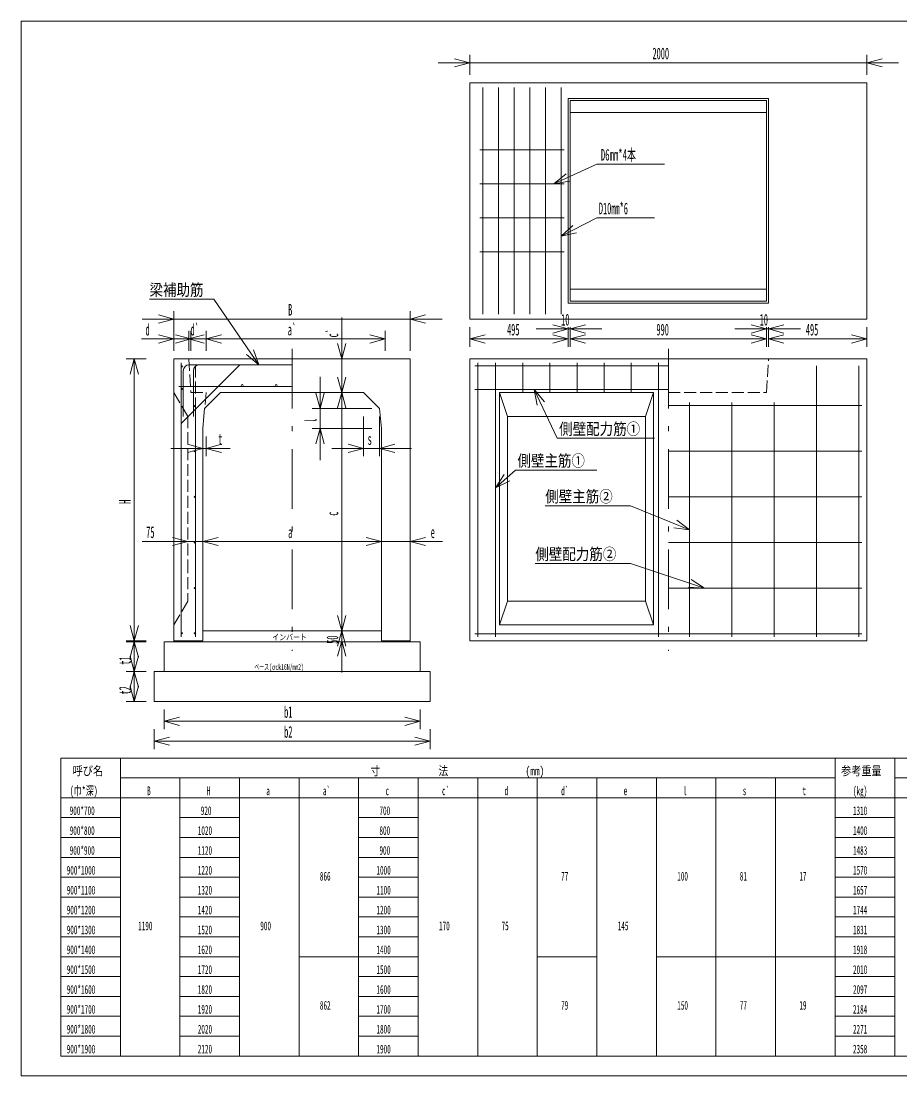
# Model space of a CAD drawing. Units: millimetres on the paper. Extents: x 26 to 772, y 19 to 550.
# Drawn here: x 26 to 468, y 19 to 550 of the extents above; entities that cross this region are included whole.
import ezdxf
from ezdxf.enums import TextEntityAlignment as Align

# ---------------------------------------------------------------- set-up
doc = ezdxf.new("R2010")
doc.units = ezdxf.units.MM
doc.linetypes.add('USER1', pattern=[8, 6, -2])
doc.linetypes.add('USER2', pattern=[50.5, 30, -9, 2.5, -9])
for name, color, linetype, lineweight in [('1', 7, 'Continuous', 18), ('10', 3, 'Continuous', 18), ('17', 7, 'Continuous', 18), ('18', 7, 'Continuous', 18), ('2', 7, 'Continuous', 18)]:
    doc.layers.add(name, color=color, linetype=linetype, lineweight=lineweight)
doc.styles.add('ＭＳ ゴシック', font='')
doc.styles.get('ＭＳ ゴシック').set_extended_font_data('MS Gothic')

msp = doc.modelspace()

# ---------------------------------------------------------------- linework, layer by layer
at = {"layer": '1'}
for p, q in [((25.5, 550), (25.5, 19)), ((771.5, 550), (25.5, 550)), ((251.5, 529), (243.773, 531.071)), ((251.5, 533), (251.5, 523)), ((451.5, 533), (451.5, 523)), ((451.5, 529), (459.227, 531.071)), ((235.5, 529), (467.5, 529)), ((251.5, 529), (243.773, 526.929)), ((451.5, 529), (459.227, 526.929)), ((251.5, 519), (451.5, 519)), ((251.5, 470.5), (251.5, 519)), ((451.5, 519), (451.5, 470.5)), ((301, 511), (401, 511)), ((301, 470.5), (301, 511)), ((302, 510), (401, 510)), ((302, 470.5), (302, 510)), ((401, 511), (402, 511)), ((401, 510), (401, 470.5)), ((402, 511), (402, 470.5)), ((302, 504), (401, 504)), ((251.5, 470.5), (251.5, 448.5)), ((301, 470.5), (301, 448.5)), ((302, 448.5), (302, 470.5)), ((401, 470.5), (401, 448.5)), ((402, 448.5), (402, 470.5)), ((451.5, 470.5), (451.5, 448.5)), ((251.5, 400), (251.5, 448.5)), ((301, 408), (301, 448.5)), ((302, 409), (302, 448.5)), ((401, 448.5), (401, 409)), ((402, 448.5), (402, 408)), ((451.5, 448.5), (451.5, 400)), ((401, 415), (302, 415)), ((122.5, 410), (90.184, 410)), ((145.174, 377), (122.5, 410)), ((401, 409), (302, 409)), ((102.5, 404), (102.5, 384)), ((221.5, 404), (221.5, 384)), ((402, 408), (301, 408)), ((86.5, 400), (237.5, 400)), ((102.5, 400), (94.773, 402.071)), ((102.5, 400), (94.773, 397.929)), ((187, 347), (187, 400.748)), ((221.5, 400), (229.227, 402.071)), ((221.5, 400), (229.227, 397.929)), ((451.5, 400), (251.5, 400)), ((102.5, 394), (102.5, 384)), ((110, 394), (110, 384)), ((111, 394), (111, 384)), ((118.7, 394), (118.7, 384)), ((118.7, 394), (118.7, 384)), ((208.9, 394), (208.9, 384)), ((251.5, 386), (251.5, 396)), ((285, 395), (318, 395)), ((301, 395), (293.273, 397.071)), ((301, 395), (293.273, 392.929)), ((301, 386), (301, 396)), ((301, 391), (301, 396)), ((302, 395), (309.727, 397.071)), ((302, 386), (302, 396)), ((302, 391), (302, 396)), ((302, 395), (309.727, 392.929)), ((385, 395), (418, 395)), ((401, 395), (393.273, 397.071)), ((401, 395), (393.273, 392.929)), ((401, 386), (401, 396)), ((401, 391), (401, 396)), ((402, 395), (409.727, 397.071)), ((402, 386), (402, 396)), ((402, 391), (402, 396)), ((402, 395), (409.727, 392.929)), ((451.5, 386), (451.5, 396)), ((126, 390), (86.166, 390)), ((102.5, 390), (94.773, 392.071)), ((102.5, 390), (94.773, 387.929)), ((95, 390), (134.7, 390)), ((111, 390), (103.273, 392.071)), ((111, 390), (103.273, 387.929)), ((110, 390), (117.727, 392.071)), ((110, 390), (117.727, 387.929)), ((118.7, 390), (126.427, 392.071)), ((118.7, 390), (126.427, 392.071)), ((118.7, 390), (126.427, 387.929)), ((208.9, 390), (118.7, 390)), ((118.7, 390), (126.427, 387.929)), ((187, 380), (184.929, 387.727)), ((187, 380), (189.071, 387.727)), ((208.9, 390), (201.173, 392.071)), ((208.9, 390), (201.173, 387.929)), ((251.5, 390), (259.227, 392.071)), ((251.5, 390), (301, 390)), ((251.5, 390), (259.227, 387.929)), ((301, 390), (293.273, 392.071)), ((301, 390), (293.273, 387.929)), ((302, 390), (309.727, 392.071)), ((302, 390), (401, 390)), ((302, 390), (309.727, 387.929)), ((401, 390), (393.273, 392.071)), ((401, 390), (393.273, 387.929)), ((402, 390), (409.727, 392.071)), ((402, 390), (451.5, 390)), ((402, 390), (409.727, 387.929)), ((451.5, 390), (443.773, 392.071)), ((451.5, 390), (443.773, 387.929)), ((145.174, 377), (142.505, 384.541)), ((78.5, 380), (88.5, 380)), ((82.5, 380), (80.429, 372.273)), ((82.5, 380), (82.5, 238)), ((82.5, 380), (84.571, 372.273)), ((102.5, 380), (221.5, 380)), ((102.5, 380), (102.5, 323)), ((145.174, 377), (139.092, 382.196)), ((187, 379), (187, 227)), ((221.5, 380), (221.5, 323)), ((251.5, 380), (451.5, 380)), ((251.5, 380), (251.5, 323)), ((451.5, 323), (451.5, 380)), ((106.2, 347.357), (135.7, 377)), ((107.2, 351), (107.2, 374)), ((115.744, 377), (110.176, 377)), ((112.3, 351), (112.3, 374)), ((115.3, 377), (162, 377)), ((176.1, 370.9), (176.1, 328.9)), ((187, 363), (184.929, 370.727)), ((187, 363), (189.071, 370.727)), ((117.939, 354.9), (126, 363)), ((198, 363), (126, 363)), ((176.1, 354.9), (174.029, 362.627)), ((176.1, 354.9), (178.171, 362.627)), ((187, 363), (184.929, 355.273)), ((187, 363), (189.071, 355.273)), ((206.1, 354.9), (198, 363)), ((266.5, 363), (344, 363)), ((266.5, 363), (270.5, 351)), ((266.5, 323), (266.5, 363)), ((344, 363), (340, 351)), ((344, 363), (344, 323)), ((117, 344.9), (117.939, 354.9)), ((172.1, 354.9), (202.1, 354.9)), ((198, 330.9), (198, 350.9)), ((207, 344.9), (206.1, 354.9)), ((206.1, 330.9), (206.1, 350.9)), ((340, 351), (270.5, 351)), ((270.5, 351), (270.5, 323)), ((340, 323), (340, 351)), ((117, 323), (117, 344.9)), ((117, 330.9), (117, 340.9)), ((118.7, 330.9), (118.7, 340.9)), ((172.1, 344.9), (202.1, 344.9)), ((176.1, 344.9), (174.029, 337.173)), ((176.1, 344.9), (178.171, 337.173)), ((207, 323), (207, 344.9)), ((101, 334.9), (130.819, 334.9)), ((117, 334.9), (109.273, 336.971)), ((117, 334.9), (109.273, 332.829)), ((118.7, 334.9), (126.427, 336.971)), ((118.7, 334.9), (126.427, 332.829)), ((182, 334.9), (222.1, 334.9)), ((198, 334.9), (190.273, 336.971)), ((198, 334.9), (190.273, 332.829)), ((206.1, 334.9), (213.827, 336.971)), ((206.1, 334.9), (213.827, 332.829)), ((102.5, 323), (102.5, 278)), ((117, 278), (117, 323)), ((207, 323), (207, 278)), ((221.5, 278), (221.5, 323)), ((251.5, 323), (251.5, 278)), ((266.5, 278), (266.5, 323)), ((270.5, 323), (270.5, 278)), ((340, 278), (340, 323)), ((344, 323), (344, 278)), ((451.5, 323), (451.5, 278)), ((133, 288), (86.5, 288)), ((109.5, 288), (101.773, 290.071)), ((109.5, 288), (101.773, 285.929)), ((117, 288), (124.727, 290.071)), ((117, 288), (124.727, 290.071)), ((117, 288), (124.727, 285.929)), ((117, 288), (207, 288)), ((117, 288), (124.727, 285.929)), ((191, 288), (237.814, 288)), ((207, 288), (199.273, 290.071)), ((207, 288), (199.273, 290.071)), ((207, 288), (199.273, 285.929)), ((207, 288), (199.273, 285.929)), ((221.5, 288), (229.227, 290.071)), ((221.5, 288), (229.227, 285.929)), ((102.5, 278), (102.5, 263)), ((117, 263), (117, 278)), ((207, 278), (207, 263)), ((221.5, 263), (221.5, 278)), ((251.5, 278), (251.5, 263)), ((266.5, 263), (266.5, 278)), ((270.5, 278), (270.5, 263)), ((340, 263), (340, 278)), ((344, 278), (344, 263)), ((451.5, 278), (451.5, 263)), ((102.5, 263), (102.5, 238)), ((117, 238), (117, 263)), ((207, 238), (207, 263)), ((221.5, 263), (221.5, 238)), ((251.5, 263), (251.5, 238)), ((266.5, 246), (266.5, 263)), ((270.5, 263), (270.5, 258)), ((340, 258), (340, 263)), ((344, 263), (344, 246)), ((451.5, 238), (451.5, 263)), ((187, 222), (187, 259)), ((266.5, 246), (270.5, 258)), ((270.5, 258), (340, 258)), ((344, 246), (340, 258)), ((187, 243), (184.929, 250.727)), ((187, 243), (189.071, 250.727)), ((82.5, 238), (80.429, 245.727)), ((82.5, 238), (84.571, 245.727)), ((344, 246), (266.5, 246)), ((187, 243), (184.929, 235.273)), ((187, 243), (189.071, 235.273)), ((78.5, 238), (88.5, 238)), ((78.5, 237.5), (88.5, 237.5)), ((82.5, 237.5), (80.429, 229.773)), ((82.5, 237.5), (82.5, 222.5)), ((82.5, 237.5), (84.571, 229.773)), ((102.5, 238), (117, 238)), ((187, 238), (184.929, 230.273)), ((187, 238), (189.071, 230.273)), ((207, 238), (221.5, 238)), ((251.5, 238), (451.5, 238)), ((82.5, 222.5), (80.429, 230.227)), ((82.5, 222.5), (84.571, 230.227)), ((78.5, 222.5), (88.5, 222.5)), ((78.5, 222.5), (88.5, 222.5)), ((82.5, 222.5), (80.429, 214.773)), ((82.5, 222.5), (82.5, 207.5)), ((82.5, 222.5), (84.571, 214.773)), ((82.5, 207.5), (80.429, 215.227)), ((82.5, 207.5), (84.571, 215.227)), ((78.5, 207.5), (88.5, 207.5)), ((97.5, 193.5), (97.5, 203.5)), ((226.5, 193.5), (226.5, 203.5)), ((97.5, 197.5), (105.227, 199.571)), ((97.5, 197.5), (226.5, 197.5)), ((97.5, 197.5), (105.227, 195.429)), ((226.5, 197.5), (218.773, 199.571)), ((226.5, 197.5), (218.773, 195.429)), ((92.5, 183.5), (92.5, 193.5)), ((231.5, 183.5), (231.5, 193.5)), ((92.5, 187.5), (100.227, 189.571)), ((92.5, 187.5), (231.5, 187.5)), ((92.5, 187.5), (100.227, 185.429)), ((231.5, 187.5), (223.773, 189.571)), ((231.5, 187.5), (223.773, 185.429)), ((45.5, 179), (585.5, 179)), ((45.5, 69), (45.5, 179)), ((45.5, 179), (45.5, 29)), ((585.5, 179), (45.5, 179)), ((75.5, 179), (75.5, 69)), ((75.5, 179), (75.5, 69)), ((435.5, 179), (435.5, 69)), ((465.5, 69), (465.5, 179)), ((75.5, 169), (435.5, 169)), ((105.5, 169), (105.5, 69)), ((135.5, 69), (135.5, 169)), ((165.5, 169), (165.5, 69)), ((195.5, 69), (195.5, 169)), ((225.5, 169), (225.5, 69)), ((255.5, 69), (255.5, 169)), ((285.5, 169), (285.5, 69)), ((315.5, 69), (315.5, 169)), ((345.5, 69), (345.5, 169)), ((375.5, 69), (375.5, 169)), ((405.5, 69), (405.5, 169)), ((465.5, 169), (525.5, 169)), ((45.5, 159), (585.5, 159)), ((45.5, 159), (585.5, 159)), ((45.5, 149), (75.5, 149)), ((105.5, 149), (135.5, 149)), ((195.5, 149), (225.5, 149)), ((435.5, 149), (465.5, 149)), ((45.5, 139), (75.5, 139)), ((105.5, 139), (135.5, 139)), ((225.5, 139), (195.5, 139)), ((435.5, 139), (465.5, 139)), ((45.5, 129), (75.5, 129)), ((105.5, 129), (135.5, 129)), ((195.5, 129), (225.5, 129)), ((435.5, 129), (465.5, 129)), ((45.5, 119), (75.5, 119)), ((135.5, 119), (105.5, 119)), ((225.5, 119), (195.5, 119)), ((465.5, 119), (435.5, 119)), ((45.5, 109), (75.5, 109)), ((105.5, 109), (135.5, 109)), ((195.5, 109), (225.5, 109)), ((435.5, 109), (465.5, 109)), ((45.5, 99), (75.5, 99)), ((135.5, 99), (105.5, 99)), ((225.5, 99), (195.5, 99)), ((465.5, 99), (435.5, 99)), ((45.5, 89), (75.5, 89)), ((105.5, 89), (135.5, 89)), ((195.5, 89), (225.5, 89)), ((435.5, 89), (465.5, 89)), ((45.5, 79), (75.5, 79)), ((135.5, 79), (105.5, 79)), ((165.5, 79), (195.5, 79)), ((225.5, 79), (195.5, 79)), ((285.5, 79), (315.5, 79)), ((345.5, 79), (375.5, 79)), ((375.5, 79), (405.5, 79)), ((405.5, 79), (435.5, 79)), ((465.5, 79), (435.5, 79)), ((45.5, 69), (75.5, 69)), ((75.5, 49), (75.5, 69)), ((105.5, 49), (105.5, 69)), ((105.5, 69), (135.5, 69)), ((135.5, 69), (135.5, 49)), ((165.5, 49), (165.5, 69)), ((195.5, 69), (195.5, 49)), ((195.5, 69), (225.5, 69)), ((225.5, 69), (225.5, 49)), ((255.5, 69), (255.5, 49)), ((285.5, 49), (285.5, 69)), ((315.5, 69), (315.5, 49)), ((345.5, 69), (345.5, 49)), ((375.5, 49), (375.5, 69)), ((405.5, 69), (405.5, 49)), ((435.5, 49), (435.5, 69)), ((435.5, 69), (465.5, 69)), ((465.5, 69), (465.5, 49)), ((45.5, 59), (75.5, 59)), ((135.5, 59), (105.5, 59)), ((225.5, 59), (195.5, 59)), ((435.5, 59), (465.5, 59)), ((45.5, 49), (75.5, 49)), ((75.5, 49), (75.5, 39)), ((105.5, 39), (105.5, 49)), ((105.5, 49), (135.5, 49)), ((135.5, 49), (135.5, 39)), ((165.5, 39), (165.5, 49)), ((195.5, 49), (195.5, 39)), ((195.5, 49), (225.5, 49)), ((225.5, 39), (225.5, 49)), ((255.5, 49), (255.5, 39)), ((285.5, 39), (285.5, 49)), ((315.5, 49), (315.5, 39)), ((345.5, 39), (345.5, 49)), ((375.5, 49), (375.5, 39)), ((405.5, 39), (405.5, 49)), ((435.5, 49), (435.5, 39)), ((435.5, 49), (465.5, 49)), ((465.5, 39), (465.5, 49)), ((45.5, 39), (75.5, 39)), ((75.5, 39), (75.5, 29)), ((105.5, 39), (105.5, 29)), ((105.5, 39), (135.5, 39)), ((135.5, 29), (135.5, 39)), ((165.5, 39), (165.5, 29)), ((195.5, 39), (195.5, 29)), ((195.5, 39), (225.5, 39)), ((225.5, 39), (225.5, 29)), ((255.5, 39), (255.5, 29)), ((285.5, 39), (285.5, 29)), ((315.5, 39), (315.5, 29)), ((345.5, 39), (345.5, 29)), ((375.5, 39), (375.5, 29)), ((405.5, 39), (405.5, 29)), ((435.5, 39), (435.5, 29)), ((435.5, 39), (465.5, 39)), ((465.5, 39), (465.5, 29)), ((45.5, 29), (585.5, 29)), ((25.5, 19), (771.5, 19))]:
    msp.add_line(p, q, dxfattribs=at)
at = {"layer": '1', "linetype": 'USER2'}
for p, q in [((162, 385), (162, 233)), ((351.5, 385), (351.5, 233))]:
    msp.add_line(p, q, dxfattribs=at)
at = {"layer": '1', "linetype": 'USER1'}
for p, q in [((110, 380), (111, 363)), ((401, 363), (402, 380)), ((102.5, 363), (109.5, 351)), ((111, 363), (118.7, 363)), ((118.7, 363), (117, 344.9)), ((351.5, 363), (401, 363)), ((109.5, 351), (109.5, 278)), ((109.5, 278), (109.5, 258)), ((109.5, 258), (102.5, 246))]:
    msp.add_line(p, q, dxfattribs=at)
at = {"layer": '1'}
for centre in [(110.2, 374), (115.3, 374)]:
    msp.add_arc(centre, 3, 90, 180, dxfattribs=at)
at = {"layer": '10'}
for p, q in [((258, 516.5), (258, 402.5)), ((265.9, 402.5), (265.9, 516.5)), ((273.8, 516.5), (273.8, 402.5)), ((281.7, 402.5), (281.7, 516.5)), ((289.6, 516.5), (289.6, 402.5)), ((297.5, 402.5), (297.5, 516.5)), ((256.5, 485.15), (299, 485.15)), ((293.839, 468.05), (315.5, 478)), ((315.5, 478), (349.5, 478)), ((293.839, 468.05), (299.997, 473.157)), ((299, 468.05), (256.5, 468.05)), ((293.839, 468.05), (301.725, 469.394)), ((299, 450.95), (256.5, 450.95)), ((297.5, 441.661), (315.5, 451)), ((297.5, 441.661), (303.406, 447.058)), ((315.5, 451), (344.5, 451)), ((297.5, 441.661), (305.313, 443.382)), ((256.5, 433.85), (299, 433.85)), ((105, 366), (162, 366)), ((92.5, 207.5), (92.5, 222.5)), ((92.5, 222.5), (97.5, 222.5)), ((226.5, 222.5), (231.5, 222.5)), ((231.5, 222.5), (231.5, 207.5)), ((231.5, 207.5), (92.5, 207.5))]:
    msp.add_line(p, q, dxfattribs=at)
for centre in [(136.85, 366.5), (153.95, 366.5)]:
    msp.add_circle(centre, 0.5, dxfattribs=at)
at = {"layer": '17', "linetype": 'USER1'}
msp.add_line((113.3, 376.5), (113.3, 358), dxfattribs=at)
at = {"layer": '17'}
for p, q in [((426.17, 376.5), (426.17, 278)), ((447.5, 376.5), (447.5, 278)), ((113.3, 323), (113.3, 358)), ((351.5, 356.5), (449, 356.5)), ((362.18, 358), (362.18, 278)), ((383.51, 358), (383.51, 278)), ((404.84, 358), (404.84, 278)), ((449, 333.5), (351.5, 333.5)), ((113.3, 323), (113.3, 278)), ((351.5, 310.5), (449, 310.5)), ((332.5, 306), (289.5, 306)), ((362.18, 293.88), (332.5, 306)), ((362.18, 293.88), (355.809, 298.718)), ((362.18, 293.88), (354.243, 294.885)), ((351.5, 287.5), (449, 287.5)), ((113.3, 278), (113.3, 263)), ((332.5, 277), (284.5, 277)), ((369.71, 264.5), (332.5, 277)), ((362.18, 278), (362.18, 240)), ((383.51, 278), (383.51, 240)), ((404.84, 278), (404.84, 240)), ((426.17, 278), (426.17, 240)), ((447.5, 278), (447.5, 240)), ((369.71, 264.5), (363.044, 268.923)), ((113.3, 240), (113.3, 263)), ((449, 264.5), (351.5, 264.5)), ((369.71, 264.5), (361.726, 264.998)), ((351.5, 241.5), (449, 241.5)), ((102.5, 237.5), (97.5, 237.5)), ((97.5, 237.5), (97.5, 222.5)), ((226.5, 237.5), (221.5, 237.5)), ((226.5, 222.5), (226.5, 237.5)), ((97.5, 222.5), (226.5, 222.5))]:
    msp.add_line(p, q, dxfattribs=at)
for centre in [(113, 356.2), (113, 333.5), (113, 310.5), (113, 287.5), (113, 264.5), (113, 241.8)]:
    msp.add_circle(centre, 0.3, dxfattribs=at)
at = {"layer": '18'}
for p, q in [((106.2, 378), (106.2, 323)), ((255.5, 378), (255.5, 323)), ((264.5, 378), (264.5, 323)), ((346.5, 323), (346.5, 378)), ((254, 376.5), (351.5, 376.5)), ((351.5, 364.5), (254, 364.5)), ((283.977, 364.5), (295.5, 340)), ((283.977, 364.5), (289.14, 358.389)), ((283.977, 364.5), (285.392, 356.626)), ((295.5, 340), (344.5, 340)), ((264.5, 315), (274.5, 324)), ((274.5, 324), (315.5, 324)), ((106.2, 278), (106.2, 323)), ((255.5, 323), (255.5, 278)), ((264.5, 278), (264.5, 323)), ((264.5, 315), (268.859, 321.708)), ((264.5, 315), (271.629, 318.63)), ((346.5, 323), (346.5, 278)), ((106.2, 263), (106.2, 278)), ((255.5, 278), (255.5, 263)), ((264.5, 263), (264.5, 278)), ((346.5, 278), (346.5, 263)), ((106.2, 263), (106.2, 240)), ((255.5, 263), (255.5, 240)), ((264.5, 263), (264.5, 240)), ((346.5, 240), (346.5, 263)), ((117, 243), (207, 243)), ((254, 241.5), (351.5, 241.5)), ((102.5, 238), (102.5, 237.5)), ((102.5, 237.5), (221.5, 237.5)), ((221.5, 237.5), (221.5, 238))]:
    msp.add_line(p, q, dxfattribs=at)
for centre in [(106.5, 376.2), (106.5, 364.8), (106.5, 241.8)]:
    msp.add_circle(centre, 0.3, dxfattribs=at)
at = {"layer": '2'}
for p, q in [((278.17, 378), (278.17, 363)), ((291.84, 363), (291.84, 378)), ((305.51, 378), (305.51, 363)), ((319.18, 363), (319.18, 378)), ((332.85, 363), (332.85, 378))]:
    msp.add_line(p, q, dxfattribs=at)

# ---------------------------------------------------------------- texts
at = {"layer": '1', "style": 'ＭＳ ゴシック'}
for s, height, width, p in [('2000', 5.865, 0.5, (343.5, 529)), ('梁補助筋', 5.865, 0.85, (90.184, 410)), ('B', 5.865, 0.5, (160, 400)), ('10', 5.865, 0.5, (297.5, 395)), ('10', 5.865, 0.5, (397.5, 395)), ('d', 5.865, 0.5, (88.166, 390)), ('d`', 5.865, 0.5, (110.85, 390)), ('a`', 5.865, 0.5, (159.8, 390)), ('495', 5.865, 0.5, (270.25, 390)), ('990', 5.865, 0.5, (345.5, 390)), ('495', 5.865, 0.5, (420.75, 390)), ('t', 5.865, 0.5, (124.819, 334.9)), ('s', 5.865, 0.5, (200.05, 334.9)), ('75', 5.865, 0.5, (88.5, 288)), ('a', 5.865, 0.5, (160, 288)), ('e', 5.865, 0.5, (231.814, 288)), ('b1', 5.865, 0.5, (158, 197.5)), ('b2', 5.865, 0.5, (158, 187.5)), ('呼び名', 4.399, 0.85, (51.5, 169)), ('寸\u3000\u3000    \u3000\u3000法\u3000        \u3000\u3000\u3000(mm)', 4.399, 0.8, (201.5, 169)), ('参考重量', 4.399, 0.85, (438.5, 169)), ('(巾*深)', 4.399, 0.65, (50, 159)), ('B', 4.399, 0.5, (89, 159)), ('H', 4.399, 0.5, (119, 159)), ('a`', 4.399, 0.5, (177.5, 159)), ('c`', 4.399, 0.5, (237.5, 159)), ('d', 4.399, 0.5, (269, 159)), ('d`', 4.399, 0.5, (297.5, 159)), ('l', 4.399, 0.5, (359, 159)), ('(kg)', 4.399, 0.5, (444.5, 159)), ('a', 4.399, 0.5, (149, 159)), ('c', 4.399, 0.5, (209, 159)), ('e', 4.399, 0.5, (329, 159)), ('s', 4.399, 0.5, (389, 159)), ('t', 4.399, 0.5, (419, 159)), ('900*700', 4.399, 0.5, (50, 149)), ('920', 4.399, 0.5, (116, 149)), ('700', 4.399, 0.5, (206, 149)), ('1310', 4.399, 0.5, (444.5, 149)), ('900*800', 4.399, 0.5, (50, 139)), ('1020', 4.399, 0.5, (114.5, 139)), ('800', 4.399, 0.5, (206, 139)), ('1400', 4.399, 0.5, (444.5, 139)), ('900*900', 4.399, 0.5, (50, 129)), ('1120', 4.399, 0.5, (114.5, 129)), ('900', 4.399, 0.5, (206, 129)), ('1483', 4.399, 0.5, (444.5, 129)), ('900*1000', 4.399, 0.5, (48.5, 119)), ('1220', 4.399, 0.5, (114.5, 119)), ('1000', 4.399, 0.5, (204.5, 119)), ('1570', 4.399, 0.5, (444.5, 119)), ('866', 4.399, 0.5, (176, 116)), ('77', 4.399, 0.5, (297.5, 116)), ('100', 4.399, 0.5, (356, 116)), ('81', 4.399, 0.5, (387.5, 116)), ('17', 4.399, 0.5, (417.5, 116)), ('900*1100', 4.399, 0.5, (48.5, 109)), ('1320', 4.399, 0.5, (114.5, 109)), ('1100', 4.399, 0.5, (204.5, 109)), ('1657', 4.399, 0.5, (444.5, 109)), ('900*1200', 4.399, 0.5, (48.5, 99)), ('1420', 4.399, 0.5, (114.5, 99)), ('1200', 4.399, 0.5, (204.5, 99)), ('1744', 4.399, 0.5, (444.5, 99)), ('1190', 4.399, 0.5, (84.5, 91)), ('900', 4.399, 0.5, (146, 91)), ('170', 4.399, 0.5, (236, 91)), ('75', 4.399, 0.5, (267.5, 91)), ('145', 4.399, 0.5, (326, 91)), ('900*1300', 4.399, 0.5, (48.5, 89)), ('1520', 4.399, 0.5, (114.5, 89)), ('1300', 4.399, 0.5, (204.5, 89)), ('1831', 4.399, 0.5, (444.5, 89)), ('900*1400', 4.399, 0.5, (48.5, 79)), ('1620', 4.399, 0.5, (114.5, 79)), ('1400', 4.399, 0.5, (204.5, 79)), ('1918', 4.399, 0.5, (444.5, 79)), ('900*1500', 4.399, 0.5, (48.5, 69)), ('1720', 4.399, 0.5, (114.5, 69)), ('1500', 4.399, 0.5, (204.5, 69)), ('2010', 4.399, 0.5, (444.5, 69)), ('900*1600', 4.399, 0.5, (48.5, 59)), ('1820', 4.399, 0.5, (114.5, 59)), ('1600', 4.399, 0.5, (204.5, 59)), ('2097', 4.399, 0.5, (444.5, 59)), ('900*1700', 4.399, 0.5, (48.5, 49)), ('1920', 4.399, 0.5, (114.5, 49)), ('862', 4.399, 0.5, (176, 51)), ('1700', 4.399, 0.5, (204.5, 49)), ('79', 4.399, 0.5, (297.5, 51)), ('150', 4.399, 0.5, (356, 51)), ('77', 4.399, 0.5, (387.5, 51)), ('19', 4.399, 0.5, (417.5, 51)), ('2184', 4.399, 0.5, (444.5, 49)), ('900*1800', 4.399, 0.5, (48.5, 39)), ('2020', 4.399, 0.5, (114.5, 39)), ('1800', 4.399, 0.5, (204.5, 39)), ('2271', 4.399, 0.5, (444.5, 39)), ('900*1900', 4.399, 0.5, (48.5, 29)), ('2120', 4.399, 0.5, (114.5, 29)), ('1900', 4.399, 0.5, (204.5, 29)), ('2358', 4.399, 0.5, (444.5, 29))]:
    msp.add_text(s, height=height, dxfattribs=dict(at, width=width)).set_placement(p, align=Align.BOTTOM_LEFT)
at = {"layer": '1', "style": 'ＭＳ ゴシック', "width": 0.5}
for s, p in [('c`', (187, 390.748)), ('l', (176.1, 347.9)), ('H', (82.5, 307)), ('c', (187, 301)), ('50', (187, 236.5)), ('t1', (82.5, 226)), ('t2', (82.5, 211))]:
    msp.add_text(s, height=5.865, rotation=90, dxfattribs=at).set_placement(p, align=Align.BOTTOM_LEFT)
at = {"layer": '10', "color": 7, "style": 'ＭＳ ゴシック'}
for s, width, p in [('D6mm*4本', 0.55, (317.5, 478)), ('D10mm*6', 0.5, (316.5, 451))]:
    msp.add_text(s, height=5.865, dxfattribs=dict(at, width=width)).set_placement(p, align=Align.BOTTOM_LEFT)
at = {"layer": '17', "style": 'ＭＳ ゴシック'}
for s, height, width, p in [('側壁主筋②', 5.865, 0.85, (289.5, 306)), ('側壁配力筋②', 5.865, 0.85, (284.5, 277)), ('ベース(σck16N/mm2)', 2.933, 0.6, (143, 222.5))]:
    msp.add_text(s, height=height, dxfattribs=dict(at, width=width)).set_placement(p, align=Align.BOTTOM_LEFT)
at = {"layer": '18', "style": 'ＭＳ ゴシック', "width": 0.85}
for s, height, p in [('側壁配力筋①', 5.865, (296.5, 340)), ('側壁主筋①', 5.865, (275.5, 324)), ('インバート', 2.933, (152, 237.5))]:
    msp.add_text(s, height=height, dxfattribs=at).set_placement(p, align=Align.BOTTOM_LEFT)

doc.saveas('drawing.dxf')
